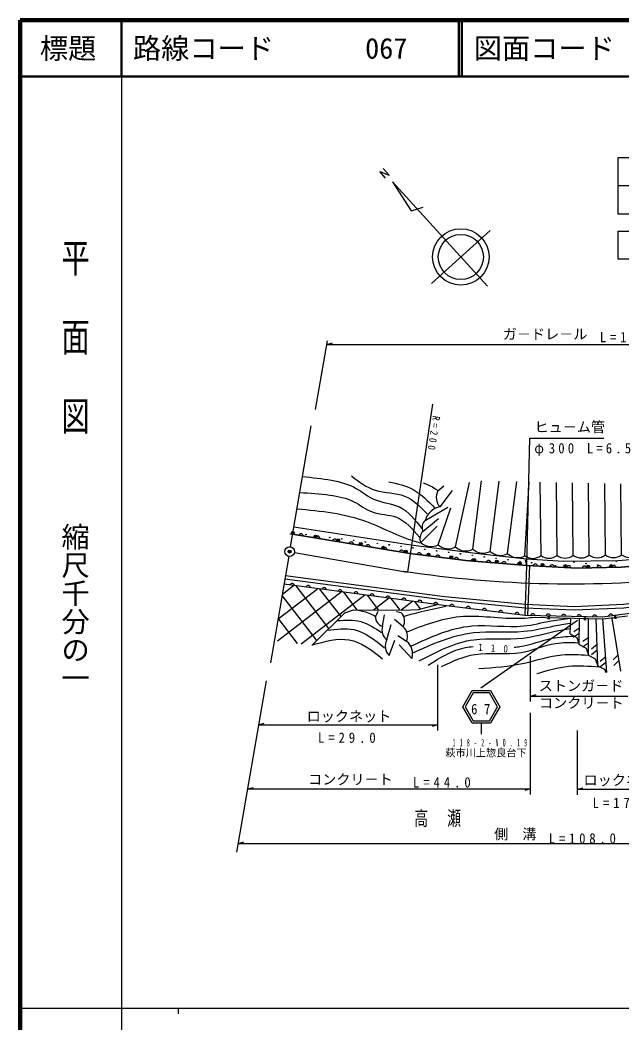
# Model space of a CAD drawing. Units: millimetres, scale not verified. Extents: x 40000 to 680000, y 20000 to 380000.
# Drawn here: x 40000 to 146638, y 202409 to 380000 of the extents above; entities that cross this region are included whole.
import ezdxf
from ezdxf.enums import TextEntityAlignment as Align

# ---------------------------------------------------------------- set-up
doc = ezdxf.new("R2010")
doc.units = ezdxf.units.MM
doc.header["$LTSCALE"] = 1000
doc.header["$PDMODE"] = 32
doc.header["$PDSIZE"] = 500
for name, color, linetype, lineweight in [('M-BGD', 7, 'Continuous', 25), ('M-TTL', 2, 'Continuous', 140), ('M-TTL-BAND', 7, 'Continuous', 25), ('M-TTL-LINE', 7, 'Continuous', 50)]:
    doc.layers.add(name, color=color, linetype=linetype, lineweight=lineweight)
doc.layers.add('M-OTRS', color=6, linetype='Continuous')
doc.layers.add('M-TTL-TXT', color=7, linetype='Continuous')
doc.styles.add('@ＭＳ ゴシック', font='')
doc.styles.add('ＭＳ ゴシック', font='')
doc.styles.get('@ＭＳ ゴシック').set_extended_font_data('@MS Gothic')
doc.styles.get('ＭＳ ゴシック').set_extended_font_data('MS Gothic')

msp = doc.modelspace()

# ---------------------------------------------------------------- hatches: boundary and pattern name
at = {"layer": 'M-BGD'}
h = msp.add_hatch(dxfattribs=at)
h.set_pattern_fill('USER', color=256, style=0, pattern_type=2)
h.set_pattern_definition([(217.483, (111193, 255698), (1825.57, -2380.6), []), (307.483, (111193, 255698), (2380.6, 1825.57), [])])
h.paths.add_polyline_path([(85065, 270176), (86808, 280083), (113890, 276509), (110596, 275634), (99062, 275546), (97571, 275020), (91694, 269275)])

# ---------------------------------------------------------------- linework, layer by layer
for p, q in [((105973, 351354), (109275, 346245)), ((105973, 351354), (122810, 332874)), ((165963, 350635), (145963, 350635)), ((109275, 346245), (111427, 346853)), ((123270, 342763), (112921, 333334)), ((92363, 311065), (94449, 323194)), ((94339, 322553), (95339, 322833)), ((94339, 322553), (189688, 322553)), ((113102, 311959), (108634, 282231)), ((87909, 286713), (91593, 308141)), ((120228, 286307), (121765, 298404)), ((114032, 296621), (115090, 297527)), ((114410, 293825), (116626, 296705)), ((117155, 286697), (119624, 298132)), ((123301, 285917), (124879, 298335)), ((126374, 285526), (127992, 298267)), ((129446, 285136), (130209, 298218)), ((132299, 285164), (132169, 298175)), ((135151, 285192), (135023, 298112)), ((138003, 285221), (137876, 298050)), ((140856, 285249), (140729, 297987)), ((143708, 285277), (143582, 297924)), ((146560, 285306), (146435, 297861)), ((111766, 291407), (115770, 293749)), ((114083, 287088), (116299, 293598)), ((111388, 289443), (114108, 291709)), ((111010, 287478), (113881, 290349)), ((87800, 289030), (88293, 288949)), ((88293, 288949), (109074, 285538)), ((87621, 285038), (84375, 266165)), ((88602, 285729), (108634, 282231)), ((109074, 285538), (118950, 284297)), ((118950, 284297), (129808, 283418)), ((129783, 283434), (129527, 284441)), ((146497, 283107), (158855, 284245)), ((129489, 274556), (129808, 283418)), ((129808, 283418), (138689, 282952)), ((129989, 274538), (130308, 283400)), ((138689, 282952), (146497, 283107)), ((102957, 274347), (103457, 275313)), ((104224, 272647), (104557, 274680)), ((107857, 272580), (106357, 273847)), ((107523, 275046), (106723, 275180)), ((121640, 261739), (138791, 273720)), ((133846, 273950), (133446, 273959)), ((133457, 274459), (133857, 274450)), ((133657, 274454), (133646, 273955)), ((137436, 271288), (137582, 273918)), ((139079, 269408), (139135, 274078)), ((140273, 273802), (139873, 273811)), ((139884, 274311), (140284, 274302)), ((140084, 274306), (140073, 273807)), ((140723, 267527), (140729, 274042)), ((142366, 265646), (142053, 274011)), ((143960, 264458), (143271, 273983)), ((146418, 264731), (144907, 274033)), ((145242, 274461), (145639, 274508)), ((145697, 274011), (145300, 273965)), ((145441, 274485), (145498, 273988)), ((104990, 270280), (105723, 272947)), ((139171, 272367), (138092, 271676)), ((105390, 267447), (106390, 270214)), ((108490, 269980), (106957, 270947)), ((139066, 271372), (137988, 270681)), ((140761, 270667), (139715, 269928)), ((109423, 266947), (107190, 269347)), ((140701, 269668), (139655, 268930)), ((142245, 269427), (141248, 268623)), ((142249, 268427), (141253, 267623)), ((130446, 259349), (130446, 267332)), ((143787, 267262), (142805, 266441)), ((145992, 267590), (145075, 266697)), ((146090, 266595), (145172, 265701)), ((113998, 254190), (113998, 265796)), ((143809, 266262), (142826, 265441)), ((83581, 262995), (78368, 232676)), ((120075, 261252), (123375, 261252)), ((130446, 260294), (131446, 260574)), ((130446, 260294), (147687, 260294)), ((130446, 254622), (130446, 257349)), ((82239, 255190), (83239, 255470)), ((82239, 255190), (113998, 255190)), ((113998, 255190), (112998, 254910)), ((120075, 255536), (123375, 255536)), ((121725, 255536), (121725, 253554)), ((130446, 244501), (130446, 254622)), ((138706, 254168), (138706, 242790)), ((80289, 243846), (81289, 244126)), ((80289, 243846), (130446, 243846)), ((130446, 243846), (129446, 243566)), ((130446, 242846), (130446, 244501)), ((138706, 243790), (139706, 244070)), ((138706, 243790), (155332, 243790)), ((78631, 234205), (79631, 234485)), ((78631, 234205), (193967, 234205))]:
    msp.add_line(p, q, dxfattribs=at)
for points in [[(165963, 355635), (165963, 345635), (145963, 345635), (145963, 355635)], [(165963, 342635), (165963, 337635), (145963, 337635), (145963, 342635)], [(123144, 255936), (124564, 258394), (123144, 260852), (120306, 260852), (118887, 258394), (120306, 255936)]]:
    msp.add_lwpolyline(points, close=True, dxfattribs=at)
for points in [[(104774, 352022), (103735, 353163), (105369, 352558), (104320, 353698)], [(129783, 283434), (130317, 305977), (143400, 305977)], [(88516, 290245), (109260, 287089), (120687, 285589), (129744, 284607), (136311, 284193), (145928, 284297), (158597, 285331), (158855, 284245)], [(158855, 284245), (146497, 283107), (138689, 282952), (129808, 283418), (118950, 284297), (109074, 285538), (88293, 288949)], [(90172, 288641), (90156, 288741), (90122, 288827), (90056, 288919), (89985, 288980), (89895, 289027), (89769, 289047), (89669, 289031), (89582, 288997), (89490, 288931), (89430, 288860), (89383, 288770)], [(93141, 288153), (93125, 288253), (93090, 288340), (93024, 288432), (92953, 288492), (92864, 288539), (92737, 288560), (92637, 288544), (92551, 288510), (92459, 288444), (92398, 288373), (92351, 288283)], [(96109, 287666), (96093, 287766), (96059, 287853), (95993, 287945), (95922, 288005), (95832, 288052), (95706, 288073), (95606, 288057), (95519, 288022), (95427, 287956), (95367, 287885), (95320, 287796)], [(99078, 287179), (99062, 287279), (99028, 287365), (98962, 287457), (98891, 287517), (98801, 287565), (98675, 287585), (98575, 287569), (98488, 287535), (98396, 287469), (98336, 287398), (98289, 287308)], [(102047, 286691), (102031, 286791), (101996, 286878), (101930, 286970), (101859, 287030), (101770, 287077), (101643, 287098), (101543, 287082), (101457, 287047), (101365, 286982), (101305, 286910), (101257, 286821)], [(105016, 286204), (104999, 286304), (104965, 286390), (104899, 286482), (104828, 286543), (104738, 286590), (104612, 286611), (104512, 286595), (104425, 286560), (104334, 286494), (104273, 286423), (104226, 286333)], [(107984, 285716), (107968, 285816), (107934, 285903), (107868, 285995), (107797, 286055), (107707, 286102), (107581, 286123), (107481, 286107), (107394, 286073), (107302, 286007), (107242, 285936), (107195, 285846)], [(111117, 285281), (111097, 285380), (111059, 285465), (110990, 285555), (110916, 285612), (110825, 285656), (110698, 285672), (110599, 285652), (110514, 285615), (110424, 285545), (110367, 285472), (110323, 285381)], [(114409, 284867), (114389, 284966), (114351, 285052), (114282, 285141), (114208, 285199), (114117, 285242), (113990, 285258), (113891, 285239), (113806, 285201), (113716, 285132), (113659, 285058), (113615, 284967)], [(117701, 284454), (117681, 284553), (117643, 284638), (117574, 284727), (117500, 284785), (117409, 284829), (117282, 284845), (117183, 284825), (117098, 284787), (117008, 284718), (116951, 284645), (116907, 284553)], [(120706, 284154), (120682, 284253), (120640, 284336), (120567, 284422), (120491, 284477), (120398, 284516), (120270, 284527), (120172, 284503), (120089, 284461), (120002, 284388), (119948, 284312), (119908, 284219)], [(123420, 283935), (123396, 284033), (123355, 284117), (123282, 284203), (123206, 284257), (123113, 284297), (122985, 284307), (122887, 284283), (122803, 284241), (122717, 284168), (122663, 284092), (122623, 283999)], [(86939, 281074), (115179, 277347), (129500, 275940), (138148, 275538), (146946, 275940), (199683, 282425)], [(87017, 281669), (115248, 277944), (129544, 276538), (138148, 276138), (146895, 276538), (199610, 283021)], [(126135, 283715), (126111, 283813), (126070, 283897), (125996, 283983), (125920, 284037), (125827, 284077), (125700, 284087), (125601, 284063), (125518, 284022), (125432, 283948), (125377, 283873), (125338, 283779)], [(128850, 283495), (128826, 283593), (128784, 283677), (128711, 283763), (128635, 283818), (128542, 283857), (128414, 283867), (128316, 283843), (128232, 283802), (128146, 283729), (128092, 283653), (128052, 283560)], [(131688, 283319), (131661, 283417), (131617, 283499), (131542, 283583), (131464, 283635), (131370, 283672), (131242, 283679), (131145, 283652), (131062, 283608), (130978, 283532), (130926, 283455), (130889, 283361)], [(134648, 283164), (134621, 283261), (134578, 283344), (134502, 283428), (134425, 283480), (134330, 283517), (134203, 283524), (134105, 283497), (134023, 283453), (133938, 283377), (133886, 283300), (133849, 283206)], [(137609, 283009), (137582, 283106), (137538, 283189), (137462, 283273), (137385, 283325), (137291, 283362), (137163, 283369), (137065, 283342), (136983, 283298), (136899, 283222), (136847, 283145), (136810, 283051)], [(140391, 282986), (140357, 283081), (140307, 283160), (140226, 283239), (140145, 283285), (140048, 283315), (139920, 283313), (139825, 283279), (139746, 283229), (139667, 283148), (139621, 283067), (139591, 282970)], [(142993, 283038), (142959, 283133), (142910, 283212), (142828, 283290), (142747, 283337), (142651, 283367), (142523, 283364), (142427, 283331), (142348, 283281), (142270, 283199), (142223, 283118), (142193, 283022)], [(145596, 283089), (145562, 283185), (145512, 283264), (145431, 283342), (145350, 283389), (145253, 283419), (145125, 283416), (145030, 283382), (144951, 283333), (144872, 283251), (144826, 283170), (144796, 283074)], [(199734, 281822), (143164, 274254), (129489, 274556), (115065, 276354), (86808, 280083)], [(88618, 279844), (88598, 279943), (88561, 280029), (88492, 280119), (88419, 280177), (88328, 280221), (88202, 280238), (88102, 280218), (88017, 280181), (87927, 280112), (87869, 280039), (87824, 279948)], [(91443, 279471), (91424, 279570), (91387, 279656), (91318, 279746), (91245, 279804), (91154, 279848), (91027, 279865), (90928, 279846), (90842, 279808), (90752, 279740), (90694, 279667), (90650, 279576)], [(94269, 279098), (94250, 279197), (94213, 279283), (94144, 279373), (94071, 279431), (93980, 279475), (93853, 279492), (93753, 279473), (93668, 279436), (93578, 279367), (93520, 279294), (93476, 279203)], [(97095, 278725), (97075, 278825), (97038, 278910), (96969, 279000), (96896, 279058), (96805, 279102), (96679, 279119), (96579, 279100), (96494, 279063), (96404, 278994), (96346, 278921), (96301, 278830)], [(99920, 278352), (99901, 278452), (99864, 278537), (99795, 278627), (99722, 278685), (99631, 278729), (99504, 278746), (99405, 278727), (99319, 278690), (99229, 278621), (99171, 278548), (99127, 278457)], [(102746, 277979), (102727, 278079), (102690, 278164), (102621, 278254), (102548, 278312), (102457, 278356), (102330, 278373), (102230, 278354), (102145, 278317), (102055, 278248), (101997, 278175), (101953, 278084)], [(105572, 277607), (105552, 277706), (105515, 277792), (105446, 277881), (105373, 277939), (105282, 277984), (105156, 278000), (105056, 277981), (104971, 277944), (104881, 277875), (104823, 277802), (104778, 277711)], [(108397, 277234), (108378, 277333), (108341, 277419), (108272, 277508), (108199, 277566), (108108, 277611), (107981, 277627), (107882, 277608), (107796, 277571), (107706, 277502), (107648, 277429), (107604, 277338)], [(111223, 276861), (111204, 276960), (111167, 277046), (111098, 277136), (111025, 277194), (110934, 277238), (110807, 277255), (110708, 277235), (110622, 277198), (110532, 277129), (110474, 277056), (110430, 276965)], [(91694, 269275), (97571, 275020), (99062, 275546), (107833, 275502), (110596, 275634), (113890, 276509)], [(114049, 276488), (114029, 276587), (113992, 276673), (113923, 276763), (113850, 276821), (113759, 276865), (113633, 276882), (113533, 276863), (113448, 276825), (113358, 276757), (113300, 276684), (113255, 276593)], [(116904, 276125), (116884, 276224), (116847, 276309), (116777, 276398), (116704, 276456), (116612, 276500), (116485, 276515), (116386, 276495), (116301, 276458), (116212, 276388), (116154, 276315), (116110, 276223)], [(119789, 275765), (119769, 275864), (119732, 275949), (119662, 276039), (119589, 276096), (119497, 276140), (119370, 276156), (119271, 276136), (119186, 276098), (119096, 276029), (119039, 275955), (118995, 275864)], [(122674, 275405), (122654, 275504), (122616, 275590), (122547, 275679), (122473, 275737), (122382, 275780), (122255, 275796), (122156, 275776), (122071, 275738), (121981, 275669), (121924, 275596), (121880, 275504)], [(125559, 275046), (125539, 275145), (125501, 275230), (125432, 275319), (125358, 275377), (125267, 275421), (125140, 275436), (125041, 275417), (124955, 275379), (124866, 275309), (124809, 275236), (124765, 275145)], [(128444, 274686), (128424, 274785), (128386, 274871), (128317, 274960), (128243, 275017), (128152, 275061), (128025, 275077), (127926, 275057), (127840, 275019), (127751, 274950), (127694, 274876), (127650, 274785)], [(130438, 274279), (143292, 273983), (147647, 274490)], [(131257, 274517), (131227, 274613), (131181, 274694), (131102, 274776), (131023, 274826), (130928, 274860), (130800, 274863), (130704, 274833), (130623, 274787), (130541, 274709), (130491, 274630), (130457, 274534)], [(133992, 274456), (133962, 274553), (133916, 274634), (133837, 274716), (133758, 274766), (133663, 274800), (133535, 274803), (133439, 274773), (133357, 274726), (133276, 274648), (133226, 274569), (133192, 274474)], [(136727, 274396), (136697, 274493), (136651, 274574), (136572, 274655), (136493, 274705), (136398, 274739), (136270, 274742), (136173, 274712), (136092, 274666), (136011, 274588), (135961, 274509), (135927, 274414)], [(139462, 274336), (139432, 274432), (139386, 274513), (139307, 274595), (139228, 274645), (139133, 274679), (139005, 274682), (138908, 274652), (138827, 274606), (138746, 274528), (138696, 274449), (138662, 274353)], [(142197, 274275), (142167, 274372), (142120, 274453), (142042, 274535), (141963, 274585), (141868, 274619), (141740, 274622), (141643, 274592), (141562, 274545), (141481, 274467), (141431, 274388), (141397, 274293)], [(145049, 274506), (145005, 274597), (144947, 274670), (144857, 274739), (144771, 274776), (144672, 274795), (144545, 274778), (144454, 274733), (144381, 274675), (144312, 274585), (144275, 274500), (144256, 274400)], [(137436, 271288), (138634, 270677), (139079, 269408), (140277, 268796), (140723, 267527), (141921, 266915), (142366, 265646), (143564, 265034), (143774, 264438)], [(120075, 255536), (118425, 258394), (120075, 261252)], [(123375, 261252), (125025, 258394), (123375, 255536)]]:
    msp.add_lwpolyline(points, dxfattribs=at)
for centre, radius in [((118096, 338048), 5000), ((118096, 338048), 4000), ((88334, 289196), 250), ((88334, 289196), 150), ((88334, 289196), 50), ((88563, 289184), 50), ((90668, 288919), 50), ((92340, 288538), 250), ((92340, 288538), 150), ((92340, 288538), 50), ((92772, 288655), 50), ((94877, 288390), 50), ((96346, 287881), 250), ((96346, 287881), 150), ((96346, 287881), 50), ((96982, 288126), 50), ((99087, 287861), 50), ((87765, 285875), 850), ((100352, 287223), 250), ((100352, 287223), 150), ((100352, 287223), 50), ((101192, 287597), 50), ((103296, 287333), 50), ((104358, 286565), 250), ((104358, 286565), 150), ((104358, 286565), 50), ((105401, 287068), 50), ((107506, 286804), 50), ((108364, 285907), 250), ((108364, 285907), 150), ((108364, 285907), 50), ((109611, 286539), 50), ((111715, 286275), 50), ((113820, 286010), 50), ((87765, 285875), 34), ((112378, 285374), 250), ((112378, 285374), 150), ((112378, 285374), 50), ((115925, 285746), 50), ((116406, 284868), 250), ((116406, 284868), 150), ((116406, 284868), 50), ((118030, 285481), 50), ((120134, 285217), 50), ((120430, 284428), 250), ((120430, 284428), 150), ((120430, 284428), 50), ((122239, 284952), 50), ((124476, 284100), 250), ((124344, 284688), 50), ((124476, 284100), 150), ((124476, 284100), 50), ((126449, 284423), 50), ((128554, 284159), 50), ((145656, 284148), 50), ((128523, 283772), 250), ((128523, 283772), 150), ((128523, 283772), 50), ((130658, 283894), 50), ((132567, 283523), 250), ((132567, 283523), 150), ((132567, 283523), 50), ((132763, 283630), 50), ((134868, 283365), 50), ((136621, 283311), 250), ((136621, 283311), 150), ((136621, 283311), 50), ((138157, 284021), 50), ((140262, 283757), 50), ((140660, 283241), 250), ((140660, 283241), 150), ((140660, 283241), 50), ((142367, 283492), 50), ((144472, 283228), 50), ((144718, 283322), 250), ((144718, 283322), 150), ((144718, 283322), 50)]:
    msp.add_circle(centre, radius, dxfattribs=at)
for centre, radius, start, end in [((116085, 295475), 2351, 150.82614, 224.56595), ((115085, 290432), 3460, 101.24982, 163.62265), ((112886, 290173), 1667, 132.24457, 205.98438), ((112509, 288209), 1667, 132.24457, 205.98438), ((112817, 289414), 2648, 226.97385, 298.54497), ((115890, 289024), 2648, 226.97385, 298.54497), ((118963, 288634), 2648, 226.97385, 298.54497), ((122035, 288243), 2648, 226.97385, 298.54497), ((125108, 287853), 2648, 226.97385, 298.54497), ((128181, 287462), 2648, 226.97385, 298.54497), ((130854, 287052), 2377, 233.69925, 307.43904), ((133706, 287080), 2377, 233.69925, 307.43904), ((136558, 287108), 2377, 233.69925, 307.43904), ((139410, 287137), 2377, 233.69925, 307.43904), ((142263, 287165), 2377, 233.69925, 307.43904), ((145115, 287193), 2377, 233.69925, 307.43904), ((147967, 287222), 2377, 233.69925, 307.43904), ((137757, 480170), 200000, 261.44986, 276.16316), ((104723, 274341), 1766, 179.81982, 253.55962), ((106046, 273591), 2074, 330.82616, 44.56595), ((106184, 271974), 2073, 161.0795, 234.81931), ((106440, 270858), 2230, 336.82015, 50.55995), ((107079, 269130), 2384, 151.1658, 224.90561), ((106789, 267797), 2768, 342.12154, 52.08392)]:
    msp.add_arc(centre, radius, start, end, dxfattribs=at)
for points, knots in [([(90048, 299154), (91768, 298989), (93488, 298825), (95202, 298504), (96720, 298221), (98233, 297814), (99569, 297063), (100669, 296445), (101648, 295594), (102801, 295098), (104204, 294494), (105862, 294415), (107212, 293788), (108834, 293034), (110011, 291489), (111187, 289944)], [0, 0, 0, 0, 1, 1, 1, 2, 2, 2, 3, 3, 3, 4, 4, 4, 5, 5, 5, 5]), ([(98698, 299262), (100040, 298246), (101382, 297230), (102940, 296748), (104611, 296232), (106531, 296329), (108123, 295701), (109650, 295099), (110877, 293829), (112103, 292559)], [0, 0, 0, 0, 1, 1, 1, 2, 2, 2, 3, 3, 3, 3]), ([(105334, 298242), (106844, 297899), (108354, 297555), (109658, 296845), (111108, 296055), (112305, 294812), (113501, 293569)], [0, 0, 0, 0, 1, 1, 1, 2, 2, 2, 2]), ([(111449, 298024), (112006, 297824), (112563, 297624), (113065, 297325), (113386, 297134), (113684, 296902), (113982, 296670)], [0, 0, 0, 0, 1, 1, 1, 2, 2, 2, 2]), ([(89562, 296329), (91339, 296233), (93116, 296136), (94896, 295884), (96359, 295677), (97823, 295364), (99133, 294705), (100245, 294145), (101245, 293335), (102408, 292914), (103775, 292420), (105366, 292462), (106688, 291953), (108312, 291328), (109531, 289872), (110750, 288416)], [0, 0, 0, 0, 1, 1, 1, 2, 2, 2, 3, 3, 3, 4, 4, 4, 5, 5, 5, 5]), ([(89068, 293457), (93287, 293053), (97506, 292650), (101404, 291211), (103795, 290328), (106065, 289056), (108479, 288197), (109255, 287921), (110046, 287688), (110837, 287455)], [0, 0, 0, 0, 1, 1, 1, 2, 2, 2, 3, 3, 3, 3]), ([(99656, 275559), (100343, 275418), (101030, 275276), (101676, 275025), (102104, 274859), (102514, 274645), (102924, 274431)], [0, 0, 0, 0, 1, 1, 1, 2, 2, 2, 2]), ([(107855, 274371), (108941, 274680), (110027, 274989), (111122, 275262), (112558, 275620), (114009, 275917), (115459, 276213)], [0, 0, 0, 0, 1, 1, 1, 2, 2, 2, 2]), ([(96210, 273658), (97637, 273747), (99063, 273835), (100369, 273480), (101678, 273124), (102865, 272322), (104053, 271520)], [0, 0, 0, 0, 1, 1, 1, 2, 2, 2, 2]), ([(108449, 271638), (111563, 272850), (114677, 274062), (117895, 274371), (121474, 274715), (125182, 273943), (128827, 274074), (129641, 274104), (130452, 274178), (131263, 274252)], [0, 0, 0, 0, 1, 1, 1, 2, 2, 2, 3, 3, 3, 3]), ([(109221, 269143), (112761, 270761), (116302, 272380), (120034, 272708), (123034, 272971), (126157, 272402), (129183, 272708), (130841, 272875), (132469, 273305), (134115, 273599), (135238, 273800), (136369, 273937), (137501, 274074)], [0, 0, 0, 0, 1, 1, 1, 2, 2, 2, 3, 3, 3, 4, 4, 4, 4]), ([(94428, 271935), (96060, 272158), (97692, 272380), (99181, 272054), (101150, 271624), (102868, 270235), (104587, 268846)], [0, 0, 0, 0, 1, 1, 1, 2, 2, 2, 2]), ([(109459, 267895), (113018, 269495), (116578, 271095), (120331, 271520), (123251, 271850), (126288, 271469), (129243, 271757), (131062, 271934), (132850, 272365), (134649, 272708), (135558, 272881), (136470, 273032), (137382, 273183)], [0, 0, 0, 0, 1, 1, 1, 2, 2, 2, 3, 3, 3, 4, 4, 4, 4]), ([(110707, 266529), (113860, 268166), (117013, 269803), (120391, 270272), (123234, 270666), (126236, 270233), (129124, 270569), (131050, 270793), (132925, 271359), (134827, 271757), (135695, 271939), (136568, 272086), (137442, 272232)], [0, 0, 0, 0, 1, 1, 1, 2, 2, 2, 3, 3, 3, 4, 4, 4, 4]), ([(91825, 269338), (94042, 269975), (96259, 270612), (98287, 270245), (100409, 269862), (102324, 268382), (104239, 266901)], [0, 0, 0, 0, 1, 1, 1, 2, 2, 2, 2]), ([(127531, 268948), (127875, 268970), (128217, 269005), (128556, 269055), (130498, 269342), (132353, 270144), (134281, 270529), (135527, 270777), (136803, 270851), (138079, 270926)], [0, 0, 0, 0, 1, 1, 1, 2, 2, 2, 3, 3, 3, 3]), ([(112288, 265767), (114436, 267097), (116584, 268426), (118920, 268885), (119361, 268972), (119809, 269027), (120262, 269060)], [0, 0, 0, 0, 1, 1, 1, 2, 2, 2, 2]), ([(114687, 265519), (116612, 266421), (118537, 267323), (120569, 267658), (123252, 268100), (126121, 267551), (128827, 268014), (130879, 268366), (132837, 269299), (134887, 269618), (136170, 269818), (137489, 269778), (138808, 269737)], [0, 0, 0, 0, 1, 1, 1, 2, 2, 2, 3, 3, 3, 4, 4, 4, 4]), ([(121282, 265163), (123974, 265349), (126666, 265535), (129302, 266113), (131547, 266605), (133751, 267381), (136016, 267598), (137523, 267743), (139057, 267641), (140590, 267539)], [0, 0, 0, 0, 1, 1, 1, 2, 2, 2, 3, 3, 3, 3]), ([(131560, 264271), (133409, 264829), (135257, 265387), (137145, 265578), (138943, 265761), (140777, 265610), (142610, 265460)], [0, 0, 0, 0, 1, 1, 1, 2, 2, 2, 2])]:
    msp.add_open_spline(points, degree=3, knots=knots, dxfattribs=at)
at = {"layer": 'M-OTRS'}
msp.add_point((87765, 285875), dxfattribs=at)
at = {"layer": 'M-TTL'}
for p, q in [((40000, 380000), (40000, 20000)), ((680000, 380000), (40000, 380000))]:
    msp.add_line(p, q, dxfattribs=at)
at = {"layer": 'M-TTL-BAND'}
for p, q in [((58000, 370000), (58000, 20000)), ((40000, 205000), (579000, 205000)), ((68000, 205000), (68000, 204000))]:
    msp.add_line(p, q, dxfattribs=at)
at = {"layer": 'M-TTL-LINE'}
for p, q in [((58000, 380000), (58000, 370000)), ((117750, 380000), (117750, 370000)), ((118250, 380000), (118250, 370000)), ((40000, 370000), (680000, 370000))]:
    msp.add_line(p, q, dxfattribs=at)

# ---------------------------------------------------------------- texts
at = {"layer": 'M-BGD', "style": 'ＭＳ ゴシック'}
for s, height, p in [('ガ－ドレ－ル', 1833, (125515, 322917)), ('ヒュ－ム管', 1833, (131150, 306477)), ('ストンガ－ド', 1833, (131911, 260656)), ('コンクリ－ト', 1833, (131943, 257607)), ('ロックネット', 1833, (90781, 255252)), ('萩市川上惣良台下', 1320, (115350, 249185)), ('コンクリ－ト', 1833, (91032, 244069)), ('ロックネット', 1833, (139827, 243943)), ('側\u3000溝', 1833, (123995, 234394))]:
    msp.add_text(s, height=height, dxfattribs=at).set_placement(p, align=Align.BOTTOM_LEFT)
at = {"layer": 'M-BGD', "attachment_point": 7, "style": 'ＭＳ ゴシック'}
for s, insert, char_height in [('\\T1.6;\\W0.9;L=102.0', (142722, 322917), 1833), ('\\T1.5;\\W0.9;φ300\\~L=6.5', (131117, 302775), 1833), ('\\T2.05;\\W0.9;67', (119913, 257056), 1833), ('\\T1.62;\\W0.9;L=29.0', (92792, 251985), 1833), ('\\T2.62;\\W0.45;118-2-NO.19', (116641, 251357), 1320), ('\\T1.62;\\W0.9;L=44.0', (109629, 244069), 1833), ('\\T1.62;\\W0.9;L=17.0', (141461, 240425), 1833), ('\\T1.19;\\W0.7;高\u3000瀬', (109848, 237089), 2566), ('\\T1.6;\\W0.9;L=108.0', (133670, 234142), 1833)]:
    msp.add_mtext(s, dxfattribs=dict(at, insert=insert, char_height=char_height))
at = {"layer": 'M-BGD', "char_height": 1320, "attachment_point": 7, "style": 'ＭＳ ゴシック'}
for s, insert, rotation in [('\\T1.63;\\W0.9;R=200', (113125, 309996), 261.4), ('\\T2.76;\\W0.9;110', (121140, 268265), 356.8)]:
    msp.add_mtext(s, dxfattribs=dict(at, insert=insert, rotation=rotation))
at = {"layer": 'M-TTL-BAND', "style": '@ＭＳ ゴシック', "width": 1.4}
msp.add_text('平  面  図', height=3666, rotation=270, dxfattribs=at).set_placement((49777, 306475), align=Align.MIDDLE_RIGHT)
at = {"layer": 'M-TTL-BAND', "style": '@ＭＳ ゴシック'}
msp.add_text('縮尺千分の一', height=3666, rotation=270, dxfattribs=at).set_placement((49777, 261030), align=Align.MIDDLE_RIGHT)
at = {"layer": 'M-TTL-TXT', "style": 'ＭＳ ゴシック'}
msp.add_text('標題', height=3666, dxfattribs=at).set_placement((48500, 375000), align=Align.MIDDLE_CENTER)
for s, p in [('路線コード', (60000, 375000)), ('067', (101142, 375000)), ('図面コード', (120380, 375000))]:
    msp.add_text(s, height=3666, dxfattribs=at).set_placement(p, align=Align.MIDDLE_LEFT)

doc.saveas('drawing.dxf')
